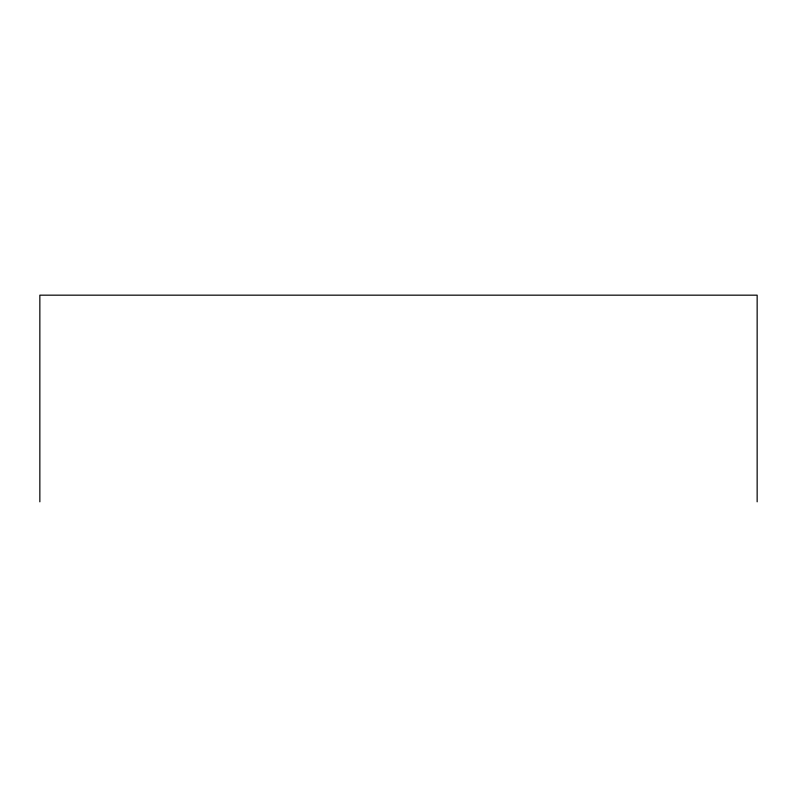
<?xml version="1.0" encoding="UTF-8"?>
<svg xmlns="http://www.w3.org/2000/svg" width="797" height="797" viewBox="0 0 797 797"><rect width="100%" height="100%" fill="white"/><g stroke="black" fill="none" stroke-linecap="round" stroke-linejoin="round"><path stroke-width="1.2" d="M757.15 501.831L757.15 295.169L39.85 295.169L39.85 501.831"/></g></svg>
